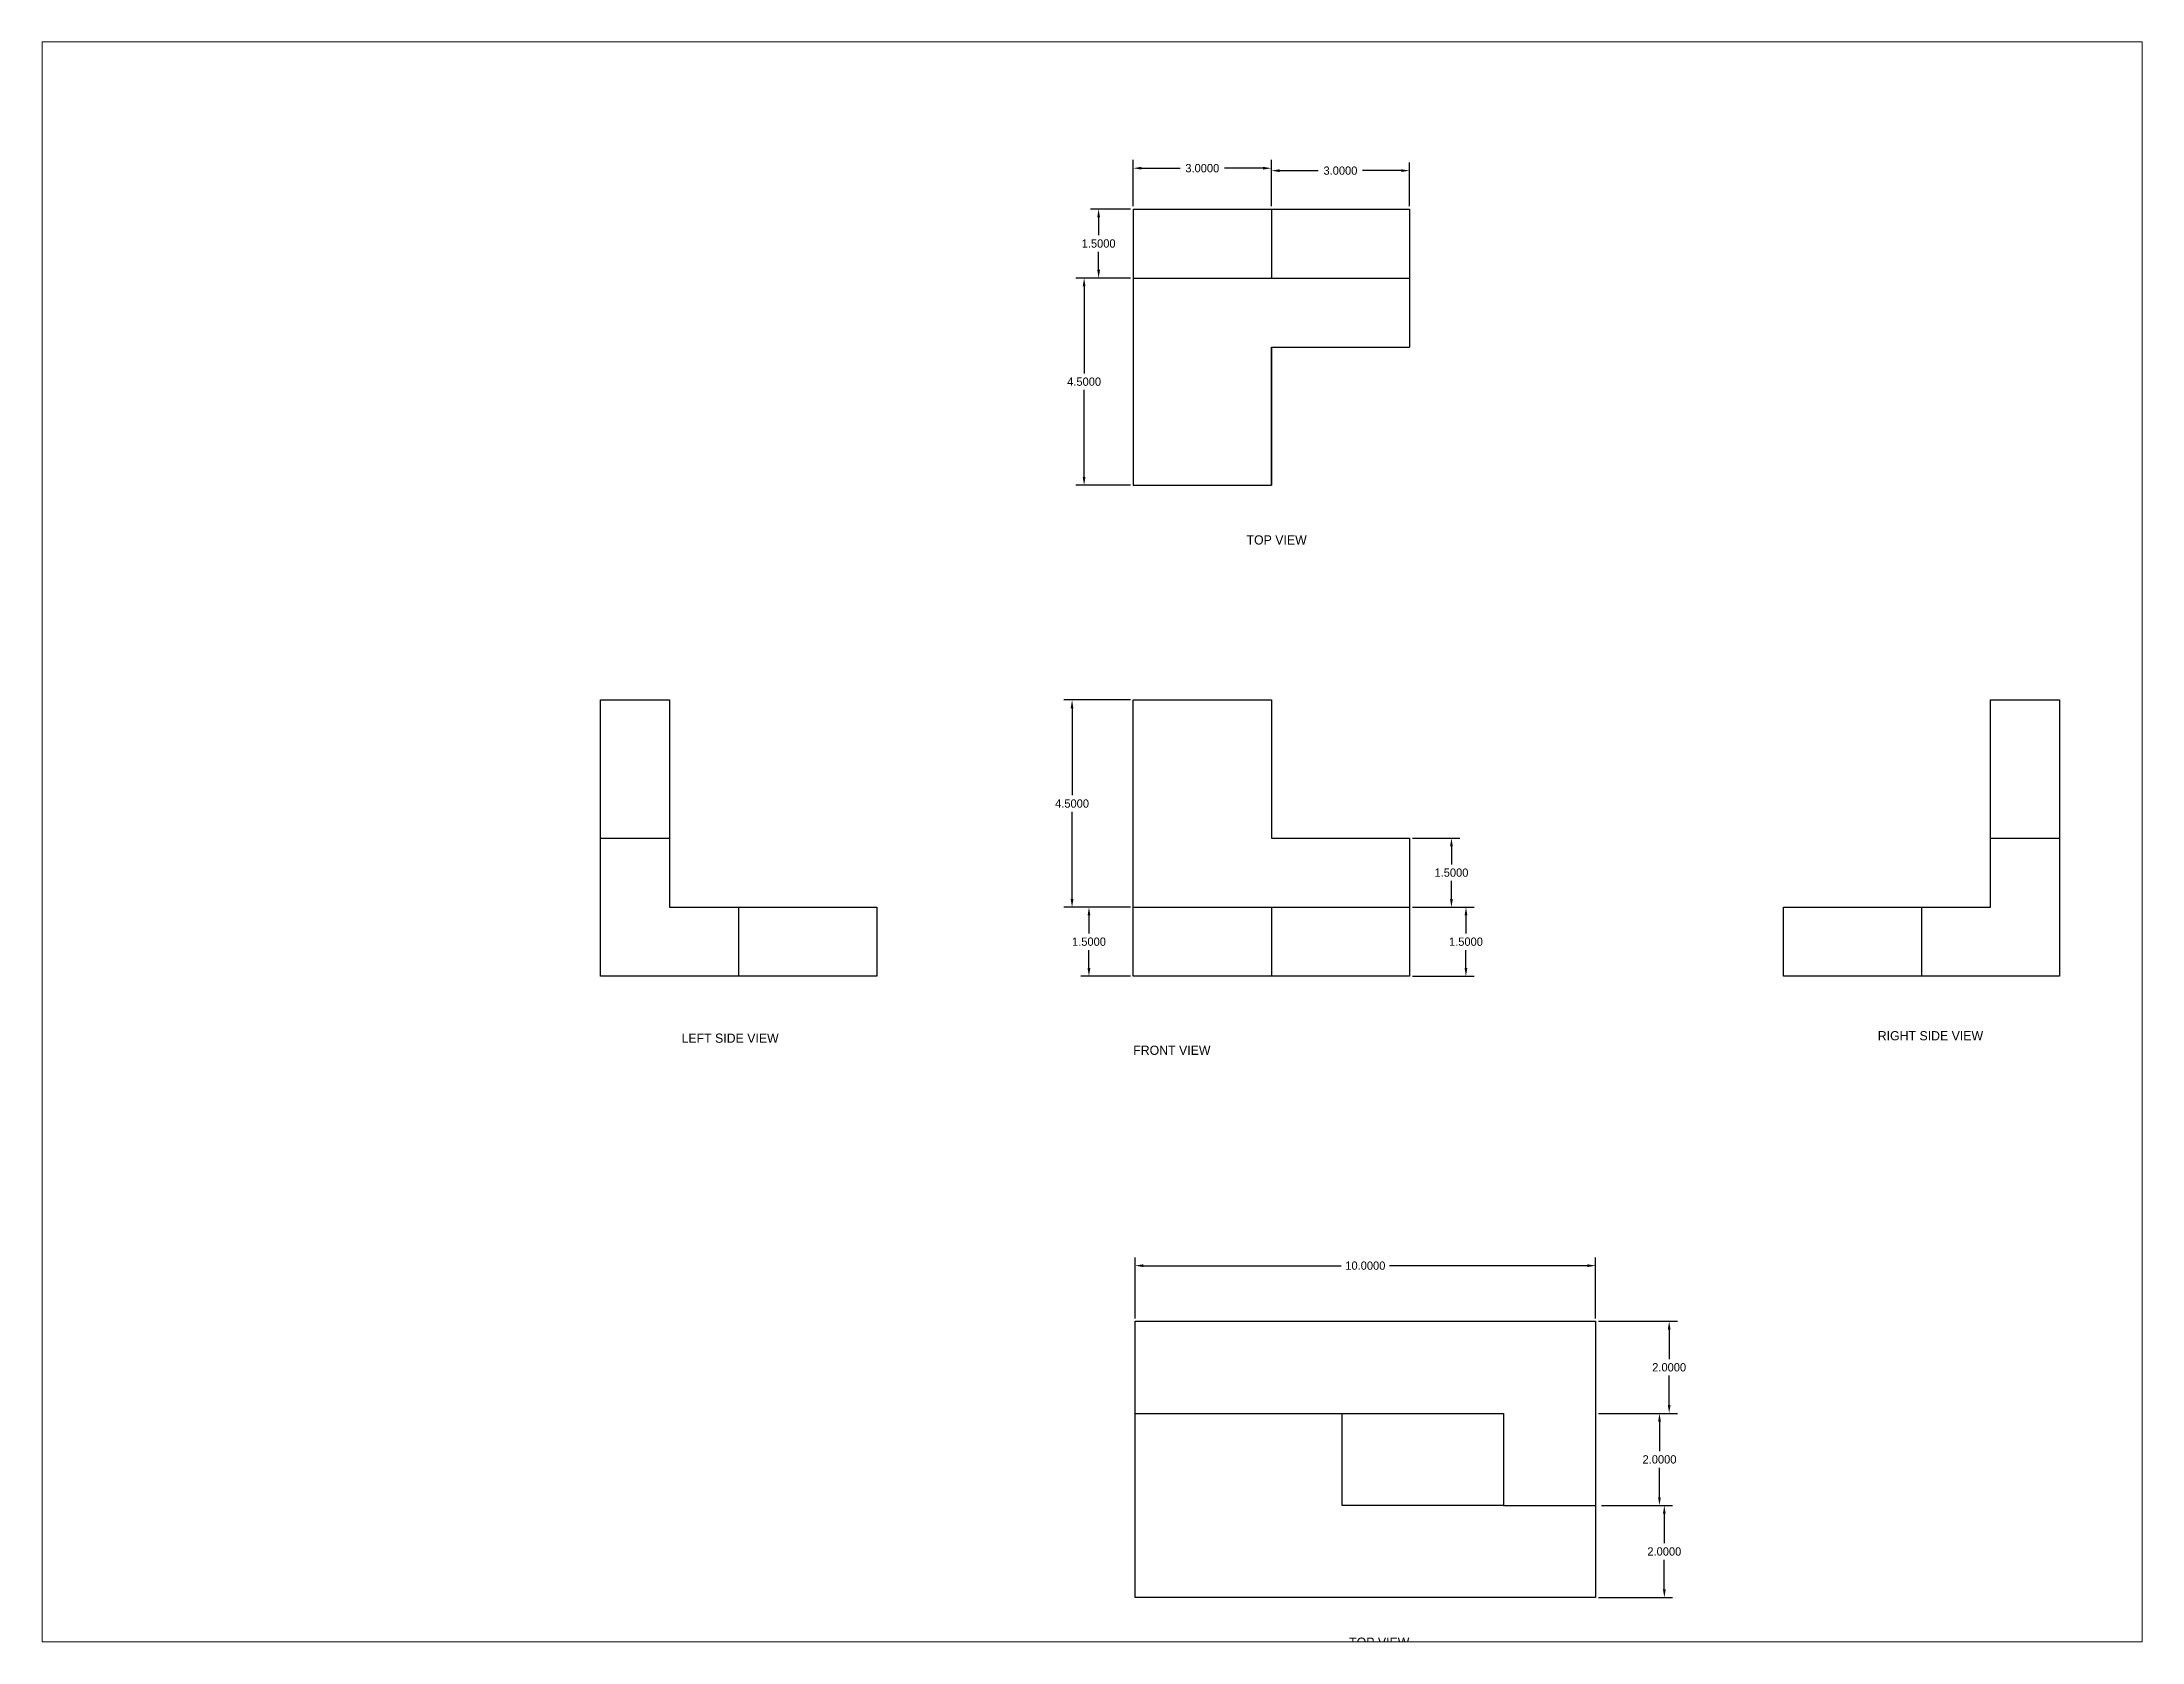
# Paper-space layout 'Layout1' of a CAD drawing. Header units: inches. Extents: x 1.05 to 9.45, y 0.8 to 7.2.
# The model-space entities are those that its viewports show. They can reach past a viewport. Long polylines and large blocks are cut down to what shows.
import ezdxf

# ---------------------------------------------------------------- set-up
doc = ezdxf.new("R2010")
doc.units = ezdxf.units.IN
doc.header["$MEASUREMENT"] = 0
doc.linetypes.add('DASHED', pattern=[0.75, 0.5, -0.25])
doc.dimstyles.get("Standard").update_dxf_attribs({"dimtxt": 0.18, "dimasz": 0.18, "dimexe": 0.18, "dimexo": 0.0625, "dimgap": 0.09, "dimtad": 0, "dimtih": 1, "dimtoh": 1, "dimdec": 4, "dimzin": 0, "dimdsep": 46, "dimtxsty": 'Standard', "dimcen": 0.09, "dimadec": 0, "dimazin": 0, "dimtfac": 1, "dimtdec": 4, "dimtofl": 0, "dimtmove": 0, "dimatfit": 3, "dimfxl": 1, "dimtolj": 1, "dimtzin": 0, "dimarcsym": 0})

# ---------------------------------------------------------------- blocks, each defined once
blk = doc.blocks.new('*D17')
at = {"color": 0, "lineweight": -2}
for p, q in [((68.902, 70.318), (68.902, 71.322)), ((71.902, 70.318), (71.902, 71.322)), ((69.082, 71.142), (69.922, 71.142)), ((71.722, 71.142), (70.882, 71.142))]:
    blk.add_line(p, q, dxfattribs=at)
at = {"color": 0}
for points in [[(69.082, 71.172), (69.082, 71.112), (68.902, 71.142)], [(71.722, 71.172), (71.722, 71.112), (71.902, 71.142)]]:
    blk.add_solid(points, dxfattribs=at)
at = {"layer": 'Defpoints', "color": 0}
for p in [(71.902, 71.142), (68.902, 70.256), (71.902, 70.256)]:
    blk.add_point(p, dxfattribs=at)
at = {"color": 0, "insert": (70.402, 71.142), "char_height": 0.18, "attachment_point": 5}
blk.add_mtext('\\A1;3.0000', dxfattribs=at)
blk = doc.blocks.new('*D18')
at = {"color": 0, "lineweight": -2}
for p, q in [((71.902, 70.318), (71.902, 71.269)), ((74.902, 70.318), (74.902, 71.269)), ((72.082, 71.089), (72.922, 71.089)), ((74.722, 71.089), (73.882, 71.089))]:
    blk.add_line(p, q, dxfattribs=at)
at = {"color": 0}
for points in [[(72.082, 71.119), (72.082, 71.059), (71.902, 71.089)], [(74.722, 71.119), (74.722, 71.059), (74.902, 71.089)]]:
    blk.add_solid(points, dxfattribs=at)
at = {"layer": 'Defpoints', "color": 0}
for p in [(74.902, 71.089), (71.902, 70.256), (74.902, 70.256)]:
    blk.add_point(p, dxfattribs=at)
at = {"color": 0, "insert": (73.402, 71.089), "char_height": 0.18, "attachment_point": 5}
blk.add_mtext('\\A1;3.0000', dxfattribs=at)
blk = doc.blocks.new('*D19')
at = {"color": 0, "lineweight": -2}
for p, q in [((68.84, 70.256), (67.971, 70.256)), ((68.151, 70.076), (68.151, 69.686)), ((68.151, 68.936), (68.151, 69.326)), ((68.84, 68.756), (67.971, 68.756))]:
    blk.add_line(p, q, dxfattribs=at)
at = {"color": 0}
for points in [[(68.121, 70.076), (68.181, 70.076), (68.151, 70.256)], [(68.121, 68.936), (68.181, 68.936), (68.151, 68.756)]]:
    blk.add_solid(points, dxfattribs=at)
at = {"layer": 'Defpoints', "color": 0}
for p in [(68.902, 70.256), (68.151, 68.756), (68.902, 68.756)]:
    blk.add_point(p, dxfattribs=at)
at = {"color": 0, "insert": (68.151, 69.506), "char_height": 0.18, "attachment_point": 5}
blk.add_mtext('\\A1;1.5000', dxfattribs=at)
blk = doc.blocks.new('*D20')
at = {"color": 0, "lineweight": -2}
for p, q in [((68.777, 68.756), (67.656, 68.756)), ((67.836, 68.576), (67.836, 66.686)), ((67.836, 64.436), (67.836, 66.326)), ((68.84, 64.256), (67.656, 64.256))]:
    blk.add_line(p, q, dxfattribs=at)
at = {"color": 0}
for points in [[(67.806, 68.576), (67.866, 68.576), (67.836, 68.756)], [(67.806, 64.436), (67.866, 64.436), (67.836, 64.256)]]:
    blk.add_solid(points, dxfattribs=at)
at = {"layer": 'Defpoints', "color": 0}
for p in [(68.84, 68.756), (67.836, 64.256), (68.902, 64.256)]:
    blk.add_point(p, dxfattribs=at)
at = {"color": 0, "insert": (67.836, 66.506), "char_height": 0.18, "attachment_point": 5}
blk.add_mtext('\\A1;4.5000', dxfattribs=at)
blk = doc.blocks.new('*D21')
at = {"color": 0, "lineweight": -2}
for p, q in [((68.84, 59.594), (67.394, 59.594)), ((67.574, 59.414), (67.574, 57.524)), ((67.574, 55.274), (67.574, 57.164)), ((68.84, 55.094), (67.394, 55.094))]:
    blk.add_line(p, q, dxfattribs=at)
at = {"color": 0}
for points in [[(67.544, 59.414), (67.604, 59.414), (67.574, 59.594)], [(67.544, 55.274), (67.604, 55.274), (67.574, 55.094)]]:
    blk.add_solid(points, dxfattribs=at)
at = {"layer": 'Defpoints', "color": 0}
for p in [(68.902, 59.594), (67.574, 55.094), (68.902, 55.094)]:
    blk.add_point(p, dxfattribs=at)
at = {"color": 0, "insert": (67.574, 57.344), "char_height": 0.18, "attachment_point": 5}
blk.add_mtext('\\A1;4.5000', dxfattribs=at)
blk = doc.blocks.new('*D22')
at = {"color": 0, "lineweight": -2}
for p, q in [((68.84, 55.094), (67.761, 55.094)), ((67.941, 54.914), (67.941, 54.524)), ((67.941, 53.774), (67.941, 54.164)), ((68.84, 53.594), (67.761, 53.594))]:
    blk.add_line(p, q, dxfattribs=at)
at = {"color": 0}
for points in [[(67.911, 54.914), (67.971, 54.914), (67.941, 55.094)], [(67.911, 53.774), (67.971, 53.774), (67.941, 53.594)]]:
    blk.add_solid(points, dxfattribs=at)
at = {"layer": 'Defpoints', "color": 0}
for p in [(68.902, 55.094), (67.941, 53.594), (68.902, 53.594)]:
    blk.add_point(p, dxfattribs=at)
at = {"color": 0, "insert": (67.941, 54.344), "char_height": 0.18, "attachment_point": 5}
blk.add_mtext('\\A1;1.5000', dxfattribs=at)
blk = doc.blocks.new('*D23')
at = {"color": 0, "lineweight": -2}
for p, q in [((74.965, 56.594), (75.993, 56.594)), ((75.813, 56.414), (75.813, 56.024)), ((75.813, 55.274), (75.813, 55.664)), ((74.965, 55.094), (75.993, 55.094))]:
    blk.add_line(p, q, dxfattribs=at)
at = {"color": 0}
for points in [[(75.783, 56.414), (75.843, 56.414), (75.813, 56.594)], [(75.783, 55.274), (75.843, 55.274), (75.813, 55.094)]]:
    blk.add_solid(points, dxfattribs=at)
at = {"layer": 'Defpoints', "color": 0}
for p in [(74.902, 56.594), (74.902, 55.094), (75.813, 55.094)]:
    blk.add_point(p, dxfattribs=at)
at = {"color": 0, "insert": (75.813, 55.844), "char_height": 0.18, "attachment_point": 5}
blk.add_mtext('\\A1;1.5000', dxfattribs=at)
blk = doc.blocks.new('*D24')
at = {"color": 0, "lineweight": -2}
for p, q in [((74.965, 55.094), (76.308, 55.094)), ((76.128, 54.914), (76.128, 54.524)), ((76.128, 53.774), (76.128, 54.164)), ((74.965, 53.594), (76.308, 53.594))]:
    blk.add_line(p, q, dxfattribs=at)
at = {"color": 0}
for points in [[(76.098, 54.914), (76.158, 54.914), (76.128, 55.094)], [(76.098, 53.774), (76.158, 53.774), (76.128, 53.594)]]:
    blk.add_solid(points, dxfattribs=at)
at = {"layer": 'Defpoints', "color": 0}
for p in [(74.902, 55.094), (74.902, 53.594), (76.128, 53.594)]:
    blk.add_point(p, dxfattribs=at)
at = {"color": 0, "insert": (76.128, 54.344), "char_height": 0.18, "attachment_point": 5}
blk.add_mtext('\\A1;1.5000', dxfattribs=at)
blk = doc.blocks.new('*D25')
at = {"color": 0, "lineweight": -2}
for p, q in [((68.943, 46.164), (68.943, 47.489)), ((78.943, 46.164), (78.943, 47.489)), ((69.123, 47.309), (73.418, 47.309)), ((78.763, 47.309), (74.468, 47.309))]:
    blk.add_line(p, q, dxfattribs=at)
at = {"color": 0}
for points in [[(69.123, 47.339), (69.123, 47.279), (68.943, 47.309)], [(78.763, 47.339), (78.763, 47.279), (78.943, 47.309)]]:
    blk.add_solid(points, dxfattribs=at)
at = {"layer": 'Defpoints', "color": 0}
for p in [(78.943, 47.309), (68.943, 46.101), (78.943, 46.101)]:
    blk.add_point(p, dxfattribs=at)
at = {"color": 0, "insert": (73.943, 47.309), "char_height": 0.18, "attachment_point": 5}
blk.add_mtext('\\A1;10.0000', dxfattribs=at)
blk = doc.blocks.new('*D26')
at = {"color": 0, "lineweight": -2}
for p, q in [((79.005, 46.101), (80.721, 46.101)), ((80.541, 45.921), (80.541, 45.281)), ((80.541, 44.281), (80.541, 44.921)), ((79.005, 44.101), (80.721, 44.101))]:
    blk.add_line(p, q, dxfattribs=at)
at = {"color": 0}
for points in [[(80.511, 45.921), (80.571, 45.921), (80.541, 46.101)], [(80.511, 44.281), (80.571, 44.281), (80.541, 44.101)]]:
    blk.add_solid(points, dxfattribs=at)
at = {"layer": 'Defpoints', "color": 0}
for p in [(78.943, 46.101), (78.943, 44.101), (80.541, 44.101)]:
    blk.add_point(p, dxfattribs=at)
at = {"color": 0, "insert": (80.541, 45.101), "char_height": 0.18, "attachment_point": 5}
blk.add_mtext('\\A1;2.0000', dxfattribs=at)
blk = doc.blocks.new('*D27')
at = {"color": 0, "lineweight": -2}
for p, q in [((79.068, 44.101), (80.511, 44.101)), ((80.331, 43.921), (80.331, 43.281)), ((80.331, 42.281), (80.331, 42.921)), ((79.068, 42.101), (80.511, 42.101))]:
    blk.add_line(p, q, dxfattribs=at)
at = {"color": 0}
for points in [[(80.301, 43.921), (80.361, 43.921), (80.331, 44.101)], [(80.301, 42.281), (80.361, 42.281), (80.331, 42.101)]]:
    blk.add_solid(points, dxfattribs=at)
at = {"layer": 'Defpoints', "color": 0}
for p in [(79.005, 44.101), (79.005, 42.101), (80.331, 42.101)]:
    blk.add_point(p, dxfattribs=at)
at = {"color": 0, "insert": (80.331, 43.101), "char_height": 0.18, "attachment_point": 5}
blk.add_mtext('\\A1;2.0000', dxfattribs=at)
blk = doc.blocks.new('*D28')
at = {"color": 0, "lineweight": -2}
for p, q in [((79.13, 42.101), (80.616, 42.101)), ((80.436, 41.921), (80.436, 41.281)), ((80.436, 40.281), (80.436, 40.921)), ((79.005, 40.101), (80.616, 40.101))]:
    blk.add_line(p, q, dxfattribs=at)
at = {"color": 0}
for points in [[(80.406, 41.921), (80.466, 41.921), (80.436, 42.101)], [(80.406, 40.281), (80.466, 40.281), (80.436, 40.101)]]:
    blk.add_solid(points, dxfattribs=at)
at = {"layer": 'Defpoints', "color": 0}
for p in [(79.068, 42.101), (78.943, 40.101), (80.436, 40.101)]:
    blk.add_point(p, dxfattribs=at)
at = {"color": 0, "insert": (80.436, 41.101), "char_height": 0.18, "attachment_point": 5}
blk.add_mtext('\\A1;2.0000', dxfattribs=at)

msp = doc.modelspace()

# ---------------------------------------------------------------- linework, layer by layer
for p, q in [((68.90201, 70.25559), (71.90201, 70.25559)), ((68.90201, 70.25559), (68.90201, 68.75559)), ((71.90201, 70.25559), (74.90201, 70.25559)), ((71.90201, 70.25559), (71.90201, 68.75559)), ((74.90201, 70.25559), (74.90201, 68.75559)), ((68.90201, 68.75559), (68.90201, 64.25559)), ((68.90201, 68.75559), (71.90201, 68.75559)), ((71.90201, 68.75559), (74.90201, 68.75559)), ((74.90201, 68.75559), (74.90201, 67.25559)), ((71.90201, 64.25559), (71.90201, 67.25559)), ((71.90201, 67.25559), (71.90201, 64.25559)), ((71.90201, 67.25559), (74.90201, 67.25559)), ((68.90201, 64.25559), (71.90201, 64.25559)), ((57.33159, 56.59365), (57.33159, 59.59365)), ((57.33159, 59.59365), (58.83159, 59.59365)), ((58.83159, 59.59365), (58.83159, 56.59365)), ((68.90201, 59.59365), (71.90201, 59.59365)), ((68.90201, 55.09365), (68.90201, 59.59365)), ((71.90201, 59.59365), (71.90201, 56.59365)), ((87.52047, 59.59365), (89.02047, 59.59365)), ((87.52047, 56.59365), (87.52047, 59.59365)), ((89.02047, 59.59365), (89.02047, 56.59365)), ((57.33159, 53.59365), (57.33159, 56.59365)), ((58.83159, 56.59365), (58.83159, 55.09365)), ((71.90201, 56.59365), (74.90201, 56.59365)), ((74.90201, 56.59365), (74.90201, 55.09365)), ((87.52047, 55.09365), (87.52047, 56.59365)), ((87.52047, 56.59365), (89.02047, 56.59365)), ((89.02047, 56.59365), (89.02047, 53.59365)), ((58.83159, 55.09365), (60.33159, 55.09365)), ((60.33159, 55.09365), (63.33159, 55.09365)), ((63.33159, 55.09365), (63.33159, 53.59365)), ((68.90201, 53.59365), (68.90201, 55.09365)), ((68.90201, 55.09365), (71.90201, 55.09365)), ((71.90201, 55.09365), (74.90201, 55.09365)), ((71.90201, 55.09365), (71.90201, 53.59365)), ((74.90201, 55.09365), (74.90201, 53.59365)), ((83.02047, 53.59365), (83.02047, 55.09365)), ((83.02047, 55.09365), (86.02047, 55.09365)), ((86.02047, 55.09365), (87.52047, 55.09365)), ((86.02047, 55.09365), (86.02047, 53.59365)), ((87.52047, 55.09365), (87.52047, 55.09365)), ((60.33159, 53.59365), (57.33159, 53.59365)), ((63.33159, 53.59365), (60.33159, 53.59365)), ((71.90201, 53.59365), (68.90201, 53.59365)), ((74.90201, 53.59365), (71.90201, 53.59365)), ((86.02047, 53.59365), (83.02047, 53.59365)), ((89.02047, 53.59365), (86.02047, 53.59365)), ((68.9427, 46.1014), (78.9427, 46.1014)), ((68.9427, 44.1014), (68.9427, 46.1014)), ((78.9427, 46.1014), (78.9427, 44.1014)), ((68.9427, 40.1014), (68.9427, 44.1014)), ((68.9427, 44.1014), (73.4427, 44.1014)), ((73.4427, 44.1014), (76.9427, 44.1014)), ((73.4427, 42.1014), (73.4427, 44.1014)), ((76.9427, 44.1014), (76.9427, 42.1014)), ((78.9427, 44.1014), (78.9427, 42.1014)), ((76.9427, 42.1014), (73.4427, 42.1014)), ((76.9427, 42.1014), (78.9427, 42.1014)), ((78.9427, 42.1014), (78.9427, 40.1014)), ((80.33077, 42.1014), (80.33077, 42.1014)), ((80.33077, 42.1014), (80.33077, 42.1014)), ((80.33077, 42.1014), (80.33077, 42.1014)), ((78.9427, 40.1014), (68.9427, 40.1014))]:
    msp.add_line(p, q)
at = {"linetype": 'DASHED'}
for p, q in [((57.33159, 56.59365), (58.83159, 56.59365)), ((60.33159, 55.09365), (60.33159, 53.59365))]:
    msp.add_line(p, q, dxfattribs=at)

# ---------------------------------------------------------------- texts
at = {"char_height": 0.2}
for s, insert, width, attachment_point in [('TOP VIEW', (72.01655, 63.16933), 6.2290823, 2), ('LEFT SIDE VIEW', (60.14791, 52.34991), 5.632643, 2), ('FRONT VIEW', (68.90201, 52.08746), 5.6560038, 1), ('RIGHT SIDE VIEW', (86.2151, 52.40241), 6.3892644, 2), ('TOP VIEW', (74.24536, 39.23215), 10.5764615, 2)]:
    msp.add_mtext(s, dxfattribs=dict(at, insert=insert, width=width, attachment_point=attachment_point))

# ---------------------------------------------------------------- dimensions: what is measured, and where the dimension line sits
for base, p1, p2, picture, middle in [((71.90201, 71.14164), (68.90201, 70.25559), (71.90201, 70.25559), '*D17', (70.40201, 71.14164)), ((74.90201, 71.08915), (71.90201, 70.25559), (74.90201, 70.25559), '*D18', (73.40201, 71.08915)), ((78.9427, 47.30869), (68.9427, 46.1014), (78.9427, 46.1014), '*D25', (73.9427, 47.30869))]:
    dim = msp.add_linear_dim(base=base, p1=p1, p2=p2, dimstyle='Standard')
    dim.commit()
    dim.dimension.update_dxf_attribs({"geometry": picture, "text_midpoint": middle})
for base, p1, p2, picture, middle in [((68.15131, 68.75559), (68.90201, 70.25559), (68.90201, 68.75559), '*D19', (68.15131, 69.50559)), ((67.83643, 64.25559), (68.83951, 68.75559), (68.90201, 64.25559), '*D20', (67.83643, 66.50559)), ((67.57403, 55.09365), (68.90201, 59.59365), (68.90201, 55.09365), '*D21', (67.57403, 57.34365)), ((75.81333, 55.09365), (74.90201, 56.59365), (74.90201, 55.09365), '*D23', (75.81333, 55.84365)), ((67.94139, 53.59365), (68.90201, 55.09365), (68.90201, 53.59365), '*D22', (67.94139, 54.34365)), ((76.1282, 53.59365), (74.90201, 55.09365), (74.90201, 53.59365), '*D24', (76.1282, 54.34365)), ((80.54069, 44.1014), (78.9427, 46.1014), (78.9427, 44.1014), '*D26', (80.54069, 45.1014)), ((80.33077, 42.1014), (79.0052, 44.1014), (79.0052, 42.1014), '*D27', (80.33077, 43.1014)), ((80.43573, 40.1014), (79.0677, 42.1014), (78.9427, 40.1014), '*D28', (80.43573, 41.1014))]:
    dim = msp.add_linear_dim(base=base, p1=p1, p2=p2, angle=90, dimstyle='Standard')
    dim.commit()
    dim.dimension.update_dxf_attribs({"geometry": picture, "text_midpoint": middle})

psp = doc.layouts.get("Layout1")

# ---------------------------------------------------------------- viewports
at = {"layer": '0'}
psp.add_viewport(center=(5.25, 4), size=(8.4, 6.4), view_center_point=(68.00705, 56.50966), view_height=34.7464248, dxfattribs=at)

doc.saveas('drawing.dxf')
